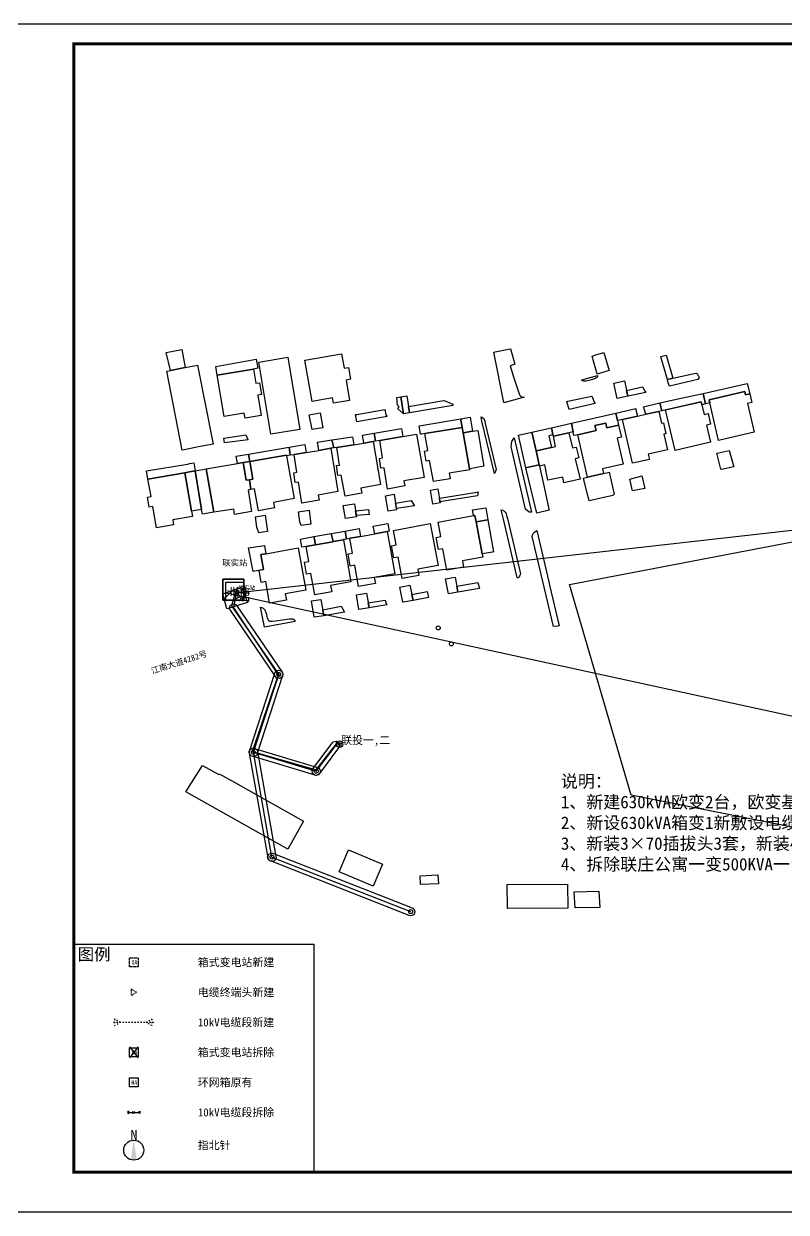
# Model space of a CAD drawing. Extents: x 1225 to 6895, y 909 to 1228.
# Drawn here: x 3337.6 to 3528.1, y 930.5 to 1227.5 of the extents above; entities that cross this region are included whole.
import ezdxf
from ezdxf.enums import TextEntityAlignment as Align

# ---------------------------------------------------------------- set-up
doc = ezdxf.new("R2010")
doc.units = 0
doc.linetypes.add('ACAD_ISO02W100', pattern=[15, 12, -3])
doc.linetypes.add('ACAD_ISO03W100', pattern=[30, 12, -18])
doc.layers.get('0').update_dxf_attribs({"linetype": 'CONTINUOUS'})
for name, color, linetype in [('__0', 1, 'CONTINUOUS'), ('__500', 1, 'CONTINUOUS'), ('__5000', 1, 'CONTINUOUS'), ('__5001', 1, 'CONTINUOUS'), ('___', 1, 'CONTINUOUS'), ('___0', 1, 'CONTINUOUS'), ('___2', 1, 'CONTINUOUS'), ('___3', 1, 'CONTINUOUS'), ('___500', 1, 'CONTINUOUS'), ('____1', 1, 'CONTINUOUS'), ('____2', 1, 'CONTINUOUS'), ('____3', 1, 'CONTINUOUS'), ('______', 1, 'CONTINUOUS'), ('OUT-TITLE', 2, 'CONTINUOUS'), ('PUB_TITLE', 252, 'CONTINUOUS'), ('TABLE', 7, 'CONTINUOUS'), ('TY_PDSB_USERNUMBER', 7, 'CONTINUOUS')]:
    doc.layers.add(name, color=color, linetype=linetype)
doc.styles.add('__', font='宋体.ttf')
doc.styles.add('____0', font='', dxfattribs={"bigfont": 'gvfs.shx'})
doc.styles.get("Standard").update_dxf_attribs({"font": ''})
doc.styles.add('STYLE-__', font='')
doc.styles.get('____0').set_extended_font_data('SimSun')
doc.styles.get('STANDARD').set_extended_font_data('SimSun')
doc.styles.get('STYLE-__').set_extended_font_data('宋体')

# ---------------------------------------------------------------- blocks, each defined once
blk = doc.blocks.new('A3-420X297_____DWG')
at = {"layer": 'OUT-TITLE', "color": 5}
blk.add_lwpolyline([(0, 0), (0, 297), (420, 297), (420, 0)], close=True, dxfattribs=at)
at = {"layer": 'PUB_TITLE', "color": 4, "const_width": 0.8}
blk.add_lwpolyline([(25, 10), (25, 292), (415, 292), (415, 10)], close=True, dxfattribs=at)
blk = doc.blocks.new('DFEF1B0B33D846FFA65A45B310')
blk.add_blockref('A3-420X297_____DWG', (0, -297))
at = {"width": 0.7}
for tag, p in [('设计单位', (326.36, -270.59)), ('设计阶段', (402.18, -270.65)), ('比例', (358, -282.4)), ('日期', (358, -286.15)), ('图号', (380.99, -286.15))]:
    blk.add_attdef(tag, p, '', height=2, dxfattribs=at)
for tag, p in [('工程名称_001', (370.47, -267.77)), ('图纸名称_001', (371.15, -273.02))]:
    blk.add_attdef(tag, text='', height=2, dxfattribs=at).set_placement(p, align=Align.TOP_LEFT)
for tag, p in [('审批', (336.15, -275.08)), ('校核', (358.11, -275.09)), ('审核', (336.08, -278.9))]:
    blk.add_attdef(tag, p, '', height=2.5)
blk = doc.blocks.new('HYPERNODE_PIN1_2')
at = {"color": 0, "linetype": 'BYBLOCK'}
blk.add_lwpolyline([(3482, -1972), (3506, -1986), (3506, -1986), (3119.891399, -1767.898734), (2709.662063, -1600.221034), (2288.677078, -1428.147056), (1849.339378, -1312.043201), (1402.185843, -1193.873854), (943.804603, -1135.731212), (481.309459, -1077.066748), (15.612881, -1080.550094), (-450.083697, -1084.03344), (-910.659939, -1149.60235), (-1367.139347, -1214.588024), (-1810.539519, -1339.418589), (-2246.189463, -1462.067231), (-2661.762109, -1640.398545), (-3066.717385, -1814.173714), (-3446, -2038), (-3446, -2038), (-3066.716014, -1814.172905), (-2718.839064, -1544.138705), (-2361.841508, -1267.024775), (-2043.885549, -945.89607), (-1720.273301, -619.054632), (-1442.728941, -252.312631), (-1162.693733, 117.720731), (-934.534994, 521.788117), (-706.376255, 925.855502), (-534.170956, 1356.736626), (-363.497383, 1783.785161), (-250.800076, 2229.644617), (-140.07256, 2667.711071), (-87.214174, 3116.448885), (-35.706219, 3553.722305), (-40, 3994), (-40, 3994), (-35.706219, 3553.722305), (24.304085, 3117.51127), (85.887735, 2669.863695), (205.104804, 2233.987822), (326.442691, 1790.357916), (505.36236, 1366.639802), (685.887761, 939.118987), (921.817026, 539.472764), (1157.746292, 139.82654), (1444.863601, -224.803811), (1729.427066, -586.190859), (2059.258368, -906.807227), (2383.324679, -1221.81967), (2745.555659, -1492.081827), (3098.53233, -1755.439303), (3482, -1972)], close=True, dxfattribs=at)
blk = doc.blocks.new('HV_CABLE_JOINT_LOCATION')
at = {"color": 0, "linetype": 'BYBLOCK'}
blk.add_lwpolyline([(0, 2400), (-2560, -2600), (2920, -2600), (0, 2400)], close=True, dxfattribs=at)
blk = doc.blocks.new('CABLEWELL_LOCATION')
at = {"color": 0, "linetype": 'BYBLOCK'}
blk.add_lwpolyline([(0, 5098, -1), (0, -4822, -1), (0, 5098)], format="xyb", close=True, dxfattribs=at)
blk = doc.blocks.new('TRANS_SET_LOCATION_2')
at = {"color": 0, "linetype": 'BYBLOCK'}
for radius in [3962, 1902]:
    blk.add_circle((71, 71), radius, dxfattribs=at)
blk = doc.blocks.new('SWITCH_STN_LOCATION')
at = {"color": 0, "linetype": 'BYBLOCK'}
for points in [[(-200000, 200000), (-200000, -200000), (200000, -200000), (200000, 200000), (-200000, 200000)], [(-200000, 200000), (200000, 200000), (200000, -200000), (-200000, -200000), (-200000, 200000)], [(-200000, -200000), (0, 0), (200000, -200000), (-200000, -200000)]]:
    blk.add_lwpolyline(points, close=True, dxfattribs=at)
blk = doc.blocks.new('TD_RINGNETWORKCABINET_ORIG')
at = {"color": 3, "ltscale": 0.37}
blk.add_lwpolyline([(-6, 6), (6, 6), (6, -6), (-6, -6)], close=True, dxfattribs=at)
at = {"color": 3, "ltscale": 0.002, "style": '____0', "width": 0.8}
blk.add_text('HA', height=6, dxfattribs=at).set_placement((-3.22, -0.13), align=Align.MIDDLE_LEFT)
at = {"width": 0.8}
blk.add_attdef('模块编号', text='', height=3, dxfattribs=at).set_placement((0.93, 7.09), align=Align.CENTER)
at = {"width": 0.8, "flags": 1}
blk.add_attdef('电压等级', text='', height=3, dxfattribs=at).set_placement((14.66, -0.21), align=Align.CENTER)
at = {"width": 0.8}
blk.add_attdef('设备编号', text='', height=3, dxfattribs=at).set_placement((-2.18, -10.09), align=Align.RIGHT)
at = {"width": 0.8, "flags": 1}
blk.add_attdef('是否为标准化定制设备', (3.41, -10.25), '', height=3, dxfattribs=at)
blk = doc.blocks.new('TD_BOXTYPESUBSTATION_NEW')
at = {"color": 1, "linetype": 'ACAD_ISO03W100', "ltscale": 0.0185}
blk.add_lwpolyline([(-6, 6), (6, 6), (6, -6), (-6, -6)], close=True, dxfattribs=at)
at = {"color": 1, "ltscale": 0.002, "style": '____0', "width": 0.8}
blk.add_text('XA', height=6, dxfattribs=at).set_placement((-3.1, -0.1), align=Align.MIDDLE_LEFT)
at = {"width": 0.8}
blk.add_attdef('模块编号', text='', height=3, dxfattribs=at).set_placement((1.2, 6.8), align=Align.CENTER)
at = {"width": 0.8, "flags": 1}
blk.add_attdef('电压等级', text='', height=3, dxfattribs=at).set_placement((15.6, 0.1), align=Align.CENTER)
at = {"width": 0.8}
blk.add_attdef('设备编号', text='', height=3, dxfattribs=at).set_placement((-0.5, -10.7), align=Align.RIGHT)
at = {"width": 0.8, "flags": 1}
blk.add_attdef('是否为标准化定制设备', (1.5, -10.7), '', height=3, dxfattribs=at)
blk = doc.blocks.new('TD_CABLETERMINAL_NEW')
at = {"color": 1, "linetype": 'ACAD_ISO03W100', "ltscale": 0.0185}
for p, q in [((-0.02, 1.57), (-0.02, -1.58)), ((2.71, -0.01), (-0.02, 1.57)), ((-0.02, -1.58), (2.71, -0.01))]:
    blk.add_line(p, q, dxfattribs=at)
at = {"width": 0.8, "flags": 1}
blk.add_attdef('设备编号', text='', height=3, dxfattribs=at).set_placement((-1.17, -0.93), align=Align.RIGHT)
blk.add_attdef('电压等级', text='', height=3, dxfattribs=at).set_placement((13.07, -0.97), align=Align.CENTER)
blk = doc.blocks.new('TD_CABLESECTION_NEW')
at = {"color": 1, "linetype": 'ACAD_ISO03W100', "ltscale": 0.05}
for p, q in [((-9.17, 0.43), (11.01, 0.43)), ((-8.72, 2.08), (-8.72, -1.22)), ((-5.85, 0.43), (-8.72, 2.08)), ((-8.72, -1.22), (-5.85, 0.43)), ((7.06, 0.43), (9.93, 2.08)), ((9.93, -1.22), (7.06, 0.43)), ((9.93, 2.08), (9.93, -1.22))]:
    blk.add_line(p, q, dxfattribs=at)
at = {"color": 7, "linetype": 'ACAD_ISO02W100', "width": 0.8, "flags": 1}
blk.add_attdef('电压等级', text='', height=3, dxfattribs=at).set_placement((20.11, -1.13), align=Align.CENTER)
blk = doc.blocks.new('TD_BOXTYPESUBSTATION_REMOV')
at = {"color": 0, "ltscale": 0.37}
for p, q in [((-6, 7.5), (6, -7.7)), ((6, 7.5), (-6, -7.7))]:
    blk.add_line(p, q, dxfattribs=at)
blk.add_lwpolyline([(-6, 6), (6, 6), (6, -6), (-6, -6)], close=True, dxfattribs=at)
at = {"color": 0, "ltscale": 0.002, "style": '____0', "width": 0.8}
blk.add_text('XA', height=6, dxfattribs=at).set_placement((-3.3, 0.1), align=Align.MIDDLE_LEFT)
at = {"width": 0.8, "flags": 1}
for tag, p in [('模块编号', (-0.4, 9)), ('电压等级', (14.9, -1.1))]:
    blk.add_attdef(tag, text='', height=3, dxfattribs=at).set_placement(p, align=Align.CENTER)
at = {"width": 0.8}
blk.add_attdef('设备编号', text='', height=3, dxfattribs=at).set_placement((-0.8, -12.1), align=Align.RIGHT)
at = {"width": 0.8, "flags": 1}
blk.add_attdef('是否为标准化定制设备', (0.4, -12.2), '', height=3, dxfattribs=at)
blk = doc.blocks.new('TD_CABLESECTION_REMOVE')
at = {"linetype": 'ACAD_ISO03W100'}
h = blk.add_hatch(color=0, dxfattribs=at)
h.paths.add_polyline_path([(-2.96, 0.56), (-2.96, 0), (-2.01, 0), (-2, 0.01)])
h.paths.add_polyline_path([(-2.01, 0), (-2.96, 0), (-2.96, -0.54)])
h.paths.add_polyline_path([(3.09, 0), (3.09, 0.56), (2.13, 0.01), (2.14, 0)])
h.paths.add_polyline_path([(3.09, -0.54), (3.09, 0), (2.14, 0)])
at = {"color": 0, "ltscale": 0.01}
for p, q in [((-3.09, 0), (3.26, 0)), ((-0.71, 0.41), (0.69, -0.4)), ((-0.7, -0.41), (0.7, 0.41))]:
    blk.add_line(p, q, dxfattribs=at)
at = {"color": 0}
for p, q in [((-2.96, 0.56), (-2.96, -0.54)), ((-2, 0.01), (-2.96, 0.56)), ((-2.96, -0.54), (-2, 0.01)), ((2.13, 0.01), (3.09, 0.56)), ((3.09, -0.54), (2.13, 0.01)), ((3.09, 0.56), (3.09, -0.54))]:
    blk.add_line(p, q, dxfattribs=at)
blk = doc.blocks.new('TD_BEHINDTHE')
at = {"linetype": 'ACAD_ISO03W100'}
h = blk.add_hatch(color=256, dxfattribs=at)
edge = h.paths.add_edge_path()
edge.add_line((-0.1, 10), (-2.5, -6.5))
edge.add_arc((0.1, -7.3), 2.66, 162.9558, 376.3804)
edge.add_line((2.6, -6.6), (-0.1, 10))
blk.add_circle((0, 0.1), 10)
blk.add_text('N', height=10).set_placement((-3.2, 10.3))
blk = doc.blocks.new('F13068B8D551436FA52F5E19CB')
at = {"xscale": 0.5, "yscale": 0.5, "zscale": 0.5}
blk.add_blockref('TD_BEHINDTHE', (0.1, 0.04), dxfattribs=at)
blk = doc.blocks.new('____20230531060235')
at = {"layer": 'TABLE', "color": 0}
for p, q in [((0, 0), (120, 0)), ((0, 0), (0, -113.92)), ((120, 0), (120, -113.92)), ((0, -113.92), (120, -113.92))]:
    blk.add_line(p, q, dxfattribs=at)
at = {"xscale": 0.37, "yscale": 0.37, "zscale": 0.37}
for name, p in [('TD_BOXTYPESUBSTATION_NEW', (30, -9)), ('TD_BOXTYPESUBSTATION_REMOV', (30, -53.96)), ('TD_RINGNETWORKCABINET_ORIG', (30, -69))]:
    blk.add_blockref(name, p, dxfattribs=at)
for name, p in [('TD_CABLETERMINAL_NEW', (28.65, -23.99)), ('TD_CABLESECTION_NEW', (29.08, -39.43)), ('TD_CABLESECTION_REMOVE', (29.91, -84.01)), ('F13068B8D551436FA52F5E19CB', (29.89, -102.98))]:
    blk.add_blockref(name, p)
at = {"layer": 'TABLE', "attachment_point": 1, "style": '__'}
for s, insert, char_height in [('图例', (2, -2), 6), ('箱式变电站新建', (62, -7), 4), ('电缆终端头新建', (62, -22), 4), ('10kV电缆段新建', (62, -37), 4), ('箱式变电站拆除', (62, -52), 4), ('环网箱原有', (62, -67), 4), ('10kV电缆段拆除', (62, -82), 4), ('指北针', (62, -98.46), 4)]:
    blk.add_mtext(s, dxfattribs=dict(at, insert=insert, char_height=char_height))

msp = doc.modelspace()

# ---------------------------------------------------------------- linework, layer by layer
at = {"layer": '__500', "color": 253}
for points in [[(3477.029, 1138.542), (3480.976, 1139.651), (3480.984, 1139.43), (3480.971, 1139.339), (3480.927, 1139.221), (3480.79, 1139.072), (3480.683, 1139.004), (3480.377, 1138.866), (3479.694, 1138.635), (3479.16, 1138.48), (3478.168, 1138.236), (3477.714, 1138.171), (3477.543, 1138.179), (3477.328, 1138.256), (3477.23, 1138.327), (3477.029, 1138.542)], [(3499.763, 1138.968), (3505.562, 1140.179), (3505.97, 1140.004), (3505.958, 1139.998), (3506.366, 1139.163), (3506.058, 1138.645), (3498.938, 1136.983), (3498.651, 1137.813), (3498.429, 1138.606), (3499.763, 1138.968)], [(3492.897, 1135.632), (3493.059, 1135.398), (3488.534, 1134.429), (3488.228, 1135.86), (3492.197, 1136.756), (3492.897, 1135.632)], [(3442.611, 1133.353), (3443.101, 1133.189), (3444.831, 1132.488), (3444.814, 1132.117), (3434.021, 1130.288), (3433.756, 1131.853), (3442.611, 1133.353)], [(3473.57, 1133.214), (3479.565, 1134.473), (3480.232, 1132.881), (3480.357, 1132.592), (3473.864, 1131.105), (3473.281, 1133.146), (3473.57, 1133.214)], [(3420.802, 1129.899), (3427.815, 1131.1), (3428.063, 1129.779), (3428.413, 1129.342), (3420.81, 1128.076), (3420.507, 1129.845), (3420.802, 1129.899)], [(3451.859, 1129.24), (3451.882, 1129.294), (3452.556, 1128.91), (3452.783, 1128.256), (3452.937, 1127.671), (3455.66, 1116.156), (3455.28, 1115.271), (3455.21, 1115.17), (3452.108, 1128.194), (3451.975, 1128.752), (3451.859, 1129.24)], [(3387.545, 1123.951), (3393.092, 1124.83), (3393.526, 1123.816), (3393.686, 1123.523), (3387.77, 1122.772), (3387.545, 1123.951)], [(3459.415, 1121.814), (3459.596, 1123.123), (3460.13, 1124.036), (3464.478, 1105.508), (3463.926, 1105.474), (3463.01, 1106.239), (3459.415, 1121.814)], [(3430.499, 1107.756), (3434.392, 1108.4), (3435.088, 1107.272), (3435.208, 1107.066), (3430.726, 1106.374), (3430.499, 1107.756)], [(3450.874, 1110.47), (3451.147, 1110.521), (3450.97, 1109.586), (3441.611, 1108.063), (3441.466, 1108.962), (3450.874, 1110.47)], [(3420.532, 1105.8), (3423.75, 1106.174), (3423.926, 1104.924), (3420.701, 1104.614), (3420.532, 1105.8)], [(3457.24, 1105.953), (3457.552, 1105.77), (3457.869, 1105.501), (3458.13, 1105.177), (3458.257, 1104.644), (3458.442, 1103.864), (3461.717, 1090.088), (3461.67, 1089.863), (3461.599, 1089.645), (3461.508, 1089.442), (3461.396, 1089.25), (3461.153, 1089.035), (3461.016, 1089.035), (3460.899, 1089.153), (3460.815, 1089.465), (3457.453, 1103.745), (3457.297, 1104.41), (3456.903, 1106.083), (3457.24, 1105.953)], [(3465.54, 1100.748), (3465.821, 1100.869), (3468.805, 1088.068), (3469.008, 1087.197), (3471.371, 1077.059), (3471.071, 1077.023), (3469.997, 1076.888), (3464.667, 1099.414), (3464.692, 1099.602), (3464.738, 1099.786), (3464.804, 1099.963), (3464.891, 1100.132), (3465.033, 1100.336), (3465.204, 1100.516), (3465.54, 1100.748)], [(3445.788, 1086.954), (3451.091, 1087.897), (3451.459, 1086.408), (3446.058, 1085.479), (3445.788, 1086.954)], [(3434.592, 1084.904), (3438.446, 1085.634), (3438.719, 1084.129), (3434.897, 1083.435), (3434.592, 1084.904)], [(3397.051, 1081.658), (3397.274, 1081.56), (3397.401, 1081.486), (3397.614, 1081.322), (3397.701, 1081.233), (3397.842, 1081.043), (3397.948, 1080.842), (3398.094, 1080.428), (3398.214, 1079.983), (3398.365, 1079.322), (3398.455, 1078.96), (3398.552, 1078.702), (3398.64, 1078.553), (3398.765, 1078.416), (3398.843, 1078.358), (3399.015, 1078.278), (3399.121, 1078.249), (3399.312, 1078.222), (3399.688, 1078.217), (3400.504, 1078.29), (3403.973, 1078.799), (3404.433, 1078.838), (3404.614, 1078.838), (3404.835, 1078.806), (3404.926, 1078.775), (3405.081, 1078.676), (3405.177, 1078.567), (3405.385, 1078.177), (3397.765, 1076.7), (3396.728, 1081.739), (3397.051, 1081.658)], [(3412.31, 1081.067), (3416.882, 1081.956), (3417.778, 1080.513), (3412.572, 1079.59), (3412.31, 1081.067)], [(3423.669, 1082.781), (3427.939, 1083.508), (3428.089, 1082.911), (3428.311, 1082.354), (3423.882, 1081.6), (3423.669, 1082.781)]]:
    msp.add_lwpolyline(points, close=True, dxfattribs=at)
at = {"layer": '__5001', "color": 253}
msp.add_lwpolyline([(3388.326, 1081.325), (3387.3, 1085.101), (3391.969, 1086.758), (3393.474, 1082.908), (3388.326, 1081.325)], close=True, dxfattribs=at)
at = {"layer": '___3', "color": 253}
msp.add_lwpolyline([(3582.035, 1028.143), (3550.325, 1025.917), (3532.52, 1026.198), (3489.348, 1034.76), (3473.996, 1087.393), (3581.512, 1107.979), (3611.012, 1035.331), (3600.395, 1032.315), (3582.035, 1028.143)], close=True, dxfattribs=at)
at = {"layer": '___500', "color": 253}
for points in [[(3377.066, 1146.118), (3377.909, 1141.586), (3374.238, 1140.878), (3373.165, 1145.394), (3377.066, 1146.118)], [(3385.558, 1141.877), (3395.7, 1143.684), (3396.102, 1141.429), (3395.013, 1141.235), (3385.917, 1139.736), (3385.558, 1141.877)], [(3403.554, 1144.194), (3406.585, 1126.152), (3399.363, 1124.947), (3396.351, 1142.998), (3403.554, 1144.194)], [(3407.812, 1143.441), (3417.024, 1145.003), (3417.632, 1141.45), (3418.751, 1141.642), (3419.256, 1138.689), (3418.138, 1138.498), (3419.01, 1133.401), (3415.014, 1132.707), (3414.786, 1134.019), (3409.642, 1133.108), (3407.812, 1143.441)], [(3459.179, 1146.251), (3459.207, 1146.256), (3460.285, 1142.479), (3460.302, 1142.419), (3459.131, 1142.069), (3459.962, 1139.288), (3461.368, 1135.013), (3461.493, 1134.798), (3461.653, 1134.609), (3461.844, 1134.45), (3462.059, 1134.326), (3462.317, 1134.235), (3462.628, 1134.189), (3462.087, 1134.045), (3457.857, 1132.914), (3457.558, 1132.845), (3455.097, 1145.454), (3455.388, 1145.511), (3459.179, 1146.251)], [(3480.573, 1144.782), (3482.519, 1145.385), (3483.925, 1140.85), (3480.88, 1139.994), (3479.618, 1144.486), (3480.58, 1144.757), (3480.573, 1144.782)], [(3498.233, 1144.491), (3499.762, 1138.97), (3498.429, 1138.606), (3496.828, 1144.329), (3496.818, 1144.365), (3498.16, 1144.747), (3498.233, 1144.491)], [(3380.968, 1142.177), (3384.888, 1122.492), (3381.678, 1121.848), (3377.634, 1121.068), (3377.144, 1120.973), (3373.374, 1140.711), (3374.238, 1140.878), (3377.909, 1141.586), (3380.968, 1142.177)], [(3385.917, 1139.736), (3395.013, 1141.235), (3395.599, 1137.683), (3396.487, 1137.83), (3396.975, 1134.87), (3396.087, 1134.723), (3396.925, 1129.637), (3392.882, 1128.954), (3392.665, 1130.239), (3387.654, 1129.392), (3385.917, 1139.736)], [(3485.866, 1133.858), (3485.045, 1137.692), (3487.713, 1138.263), (3488.534, 1134.429), (3485.866, 1133.858)], [(3507.388, 1135.12), (3518.395, 1137.659), (3519.012, 1135.069), (3517.977, 1134.827), (3517.793, 1135.615), (3508.916, 1133.569), (3509.091, 1132.808), (3507.992, 1132.55), (3507.388, 1135.12)], [(3433.299, 1134.55), (3434.021, 1130.288), (3432.509, 1130.032), (3431.787, 1134.294), (3433.299, 1134.55)], [(3504.671, 1134.531), (3507.388, 1135.12), (3507.992, 1132.55), (3507.051, 1132.329), (3506.873, 1133.088), (3497.013, 1130.834), (3496.591, 1132.779), (3501.868, 1133.923), (3504.671, 1134.531)], [(3519.012, 1135.069), (3519.528, 1132.863), (3518.493, 1132.621), (3520.163, 1125.478), (3511.256, 1123.395), (3509.091, 1132.808), (3508.916, 1133.569), (3517.793, 1135.615), (3517.977, 1134.827), (3519.012, 1135.069)], [(3431.787, 1134.294), (3432.509, 1130.032), (3430.964, 1131.382), (3431.374, 1131.764), (3430.993, 1132.173), (3430.847, 1134.093), (3431.787, 1134.294)], [(3492.499, 1131.832), (3496.591, 1132.779), (3497.013, 1130.834), (3496.268, 1130.655), (3493.021, 1129.937), (3493.014, 1129.961), (3492.582, 1131.529), (3492.499, 1131.832)], [(3507.051, 1132.329), (3507.616, 1129.921), (3508.606, 1130.153), (3509.246, 1127.427), (3508.256, 1127.195), (3509.252, 1122.948), (3500.371, 1120.86), (3497.977, 1131.043), (3506.873, 1133.088), (3507.051, 1132.329)], [(3409.631, 1126.105), (3408.946, 1129.809), (3411.685, 1130.316), (3412.316, 1126.555), (3409.631, 1126.105)], [(3446.839, 1128.487), (3447.185, 1126.677), (3447.19, 1126.652), (3437.825, 1125.112), (3437.083, 1124.99), (3437.053, 1124.985), (3436.756, 1124.94), (3436.381, 1127.079), (3446.78, 1128.798), (3446.839, 1128.487)], [(3446.78, 1128.798), (3449.127, 1129.19), (3449.751, 1125.685), (3447.436, 1125.273), (3447.19, 1126.652), (3447.185, 1126.677), (3446.839, 1128.487), (3446.78, 1128.798)], [(3485.55, 1130.223), (3485.979, 1128.374), (3486.25, 1127.205), (3483.327, 1126.527), (3483.058, 1127.711), (3480.328, 1127.092), (3480.605, 1125.896), (3476.019, 1124.834), (3475.527, 1124.724), (3475.035, 1124.615), (3474.867, 1125.509), (3474.456, 1127.707), (3485.55, 1130.223)], [(3490.519, 1131.373), (3490.595, 1131.078), (3491.006, 1129.492), (3487.205, 1128.652), (3485.979, 1128.374), (3485.55, 1130.223), (3490.519, 1131.373)], [(3496.268, 1130.655), (3496.967, 1127.68), (3497.454, 1127.795), (3498.095, 1125.069), (3497.595, 1124.952), (3498.511, 1121.058), (3493.64, 1119.929), (3493.934, 1118.663), (3489.745, 1117.692), (3487.205, 1128.652), (3491.006, 1129.492), (3493.021, 1129.937), (3496.268, 1130.655)], [(3425.168, 1125.196), (3432.01, 1126.345), (3432.336, 1124.373), (3426.543, 1123.414), (3425.517, 1123.232), (3425.168, 1125.196)], [(3447.19, 1126.652), (3447.436, 1125.273), (3449.026, 1116.34), (3449.079, 1116.044), (3443.94, 1115.216), (3444.17, 1113.786), (3439.951, 1113.106), (3438.981, 1118.392), (3438.194, 1118.248), (3437.743, 1120.707), (3438.579, 1120.855), (3437.825, 1125.112), (3447.19, 1126.652)], [(3449.751, 1125.685), (3451.054, 1125.917), (3452.607, 1116.949), (3449.038, 1116.342), (3449.026, 1116.34), (3447.436, 1125.273), (3449.751, 1125.685)], [(3469.459, 1126.554), (3469.544, 1126.179), (3469.852, 1124.822), (3468.779, 1124.579), (3469.443, 1121.653), (3469.408, 1121.645), (3465.758, 1120.817), (3465.625, 1120.787), (3464.638, 1125.139), (3464.569, 1125.445), (3469.459, 1126.554)], [(3474.456, 1127.707), (3474.867, 1125.509), (3473.84, 1125.316), (3469.94, 1124.432), (3469.852, 1124.822), (3469.544, 1126.179), (3469.459, 1126.554), (3474.456, 1127.707)], [(3486.25, 1127.205), (3486.261, 1127.156), (3486.949, 1124.185), (3485.876, 1123.936), (3487.366, 1117.506), (3482.203, 1116.31), (3482.474, 1115.141), (3478.48, 1114.215), (3476.019, 1124.834), (3480.605, 1125.896), (3480.328, 1127.092), (3483.058, 1127.711), (3483.327, 1126.527), (3486.25, 1127.205)], [(3411.009, 1122.926), (3414.616, 1123.526), (3415.063, 1121.519), (3414.32, 1121.429), (3411.362, 1120.921), (3411.009, 1122.926)], [(3414.616, 1123.526), (3419.752, 1124.339), (3420.11, 1122.325), (3415.806, 1121.609), (3415.063, 1121.519), (3414.616, 1123.526)], [(3422.55, 1122.732), (3424.944, 1123.13), (3426.736, 1112.371), (3421.839, 1111.5), (3422.067, 1110.219), (3417.897, 1109.488), (3416.908, 1114.755), (3416.118, 1114.628), (3415.721, 1117.096), (3416.511, 1117.223), (3415.806, 1121.609), (3420.11, 1122.325), (3422.55, 1122.732)], [(3422.205, 1124.728), (3425.168, 1125.196), (3425.517, 1123.232), (3424.944, 1123.13), (3422.55, 1122.732), (3422.205, 1124.728)], [(3432.336, 1124.373), (3435.733, 1124.936), (3437.678, 1114.102), (3432.603, 1113.309), (3432.804, 1112.024), (3428.497, 1111.258), (3427.645, 1116.56), (3426.855, 1116.433), (3426.458, 1118.901), (3427.248, 1119.028), (3426.543, 1123.414), (3432.336, 1124.373)], [(3464.569, 1125.445), (3464.638, 1125.139), (3465.625, 1120.787), (3466.419, 1117.289), (3463.396, 1116.604), (3463.098, 1116.536), (3461.248, 1124.692), (3464.569, 1125.445)], [(3469.94, 1124.432), (3473.84, 1125.316), (3474.748, 1121.523), (3475.672, 1121.745), (3476.323, 1119.021), (3475.399, 1118.8), (3476.609, 1113.743), (3472.6, 1112.784), (3472.28, 1114.25), (3468.559, 1113.48), (3467.774, 1117.274), (3466.48, 1117.006), (3466.419, 1117.289), (3465.625, 1120.787), (3465.758, 1120.817), (3469.408, 1121.645), (3469.443, 1121.653), (3470.515, 1121.896), (3469.94, 1124.432)], [(3393.748, 1119.994), (3394.044, 1118.175), (3392.387, 1117.881), (3390.982, 1117.631), (3390.657, 1119.491), (3393.748, 1119.994)], [(3393.748, 1119.994), (3403.921, 1121.748), (3404.202, 1119.689), (3403.268, 1119.525), (3403.241, 1119.677), (3394.057, 1118.101), (3394.834, 1113.728), (3393.972, 1113.588), (3393.974, 1113.577), (3393.161, 1113.447), (3392.387, 1117.881), (3394.044, 1118.175), (3393.748, 1119.994)], [(3403.921, 1121.748), (3407.836, 1122.399), (3408.159, 1120.372), (3405.136, 1119.853), (3405.14, 1119.826), (3404.202, 1119.689), (3403.921, 1121.748)], [(3411.362, 1120.921), (3414.32, 1121.429), (3416.066, 1110.615), (3411.169, 1109.744), (3411.397, 1108.463), (3407.09, 1107.697), (3406.238, 1112.999), (3405.448, 1112.872), (3405.051, 1115.34), (3405.841, 1115.467), (3405.14, 1119.826), (3405.136, 1119.853), (3408.159, 1120.372), (3411.362, 1120.921)], [(3513.895, 1120.892), (3513.922, 1120.898), (3515.01, 1116.791), (3512.004, 1116.1), (3511.98, 1116.095), (3511.82, 1116.195), (3510.818, 1120.178), (3510.869, 1120.19), (3513.895, 1120.892)], [(3379.128, 1117.607), (3380.105, 1117.772), (3380.437, 1115.783), (3380.441, 1115.762), (3379.505, 1115.606), (3378.989, 1115.52), (3377.819, 1115.325), (3368.611, 1113.739), (3368.268, 1115.772), (3378.51, 1117.503), (3379.128, 1117.607)], [(3390.982, 1117.631), (3392.387, 1117.881), (3393.161, 1113.447), (3393.974, 1113.577), (3394.369, 1111.12), (3393.668, 1110.995), (3394.525, 1105.636), (3390.254, 1104.918), (3390.061, 1106.198), (3385.117, 1105.455), (3383.198, 1116.267), (3390.982, 1117.631)], [(3393.974, 1113.577), (3393.972, 1113.588), (3394.834, 1113.728), (3394.057, 1118.101), (3403.241, 1119.677), (3403.268, 1119.525), (3405.133, 1108.899), (3399.999, 1107.887), (3400.254, 1106.593), (3396.236, 1105.84), (3395.269, 1111.28), (3394.369, 1111.12), (3393.974, 1113.577)], [(3466.48, 1117.006), (3467.628, 1111.699), (3468.806, 1106.257), (3468.868, 1105.956), (3465.775, 1105.23), (3463.098, 1116.536), (3463.396, 1116.604), (3466.419, 1117.289), (3466.48, 1117.006)], [(3368.611, 1113.739), (3377.819, 1115.325), (3379.517, 1105.707), (3379.742, 1104.43), (3374.81, 1103.565), (3375.028, 1102.319), (3370.778, 1101.581), (3369.827, 1106.919), (3368.923, 1106.758), (3368.526, 1109.226), (3369.388, 1109.38), (3368.611, 1113.739)], [(3379.505, 1115.606), (3380.441, 1115.762), (3382.046, 1106.154), (3379.517, 1105.707), (3377.819, 1115.325), (3378.989, 1115.52), (3379.505, 1115.606)], [(3380.437, 1115.783), (3383.198, 1116.267), (3385.117, 1105.455), (3382.249, 1104.94), (3382.046, 1106.154), (3380.441, 1115.762), (3380.437, 1115.783)], [(3483.89, 1115.469), (3485.164, 1109.972), (3484.821, 1109.676), (3478.869, 1108.292), (3478.769, 1108.712), (3478.652, 1109.208), (3477.517, 1113.992), (3478.48, 1114.215), (3482.474, 1115.141), (3483.89, 1115.469)], [(3492.815, 1111.416), (3489.757, 1110.778), (3489.016, 1113.762), (3492.045, 1114.514), (3492.815, 1111.416)], [(3439.809, 1107.509), (3439.205, 1110.96), (3441.095, 1111.265), (3441.659, 1107.767), (3439.809, 1107.509)], [(3428.642, 1105.72), (3427.958, 1109.552), (3430.139, 1109.941), (3430.775, 1106.078), (3428.642, 1105.72)], [(3409.341, 1102.484), (3406.953, 1102.13), (3406.58, 1103.092), (3406.227, 1105.57), (3408.873, 1105.947), (3409.341, 1102.484)], [(3417.996, 1103.924), (3417.414, 1107.164), (3420.279, 1107.573), (3420.744, 1104.316), (3417.996, 1103.924)], [(3450, 1104.615), (3449.734, 1106.067), (3453.035, 1106.597), (3453.591, 1103.585), (3450.639, 1103.04), (3450.318, 1104.673), (3450, 1104.615)], [(3396.309, 1100.289), (3395.855, 1101.764), (3395.499, 1104.331), (3397.876, 1104.727), (3398.529, 1100.644), (3396.309, 1100.289)], [(3424.941, 1101.992), (3428.584, 1102.638), (3428.929, 1100.726), (3428.384, 1100.627), (3425.319, 1100.075), (3424.941, 1101.992)], [(3430.069, 1094.045), (3429.526, 1097.075), (3430.641, 1097.276), (3429.968, 1100.913), (3439.159, 1102.621), (3441.182, 1092.126), (3436.081, 1091.207), (3436.36, 1089.659), (3432.15, 1088.901), (3431.187, 1094.246), (3430.069, 1094.045)], [(3450, 1104.615), (3450.318, 1104.673), (3450.639, 1103.04), (3452.183, 1095.033), (3452.343, 1094.202), (3447.242, 1093.283), (3447.521, 1091.735), (3443.311, 1090.977), (3442.348, 1096.322), (3441.23, 1096.121), (3440.687, 1099.151), (3441.802, 1099.352), (3441.129, 1102.989), (3450, 1104.615)], [(3450.639, 1103.04), (3453.591, 1103.585), (3454.992, 1095.525), (3454.695, 1095.473), (3452.183, 1095.033), (3450.639, 1103.04)], [(3410.113, 1099.358), (3410.167, 1099.062), (3410.485, 1097.315), (3408.155, 1096.895), (3407.11, 1096.708), (3406.742, 1098.757), (3410.113, 1099.358)], [(3414.451, 1100.131), (3414.512, 1099.838), (3414.87, 1098.104), (3414.805, 1098.093), (3410.485, 1097.315), (3410.167, 1099.062), (3410.113, 1099.358), (3414.451, 1100.131)], [(3417.897, 1100.745), (3418.269, 1098.761), (3417.459, 1098.609), (3417.466, 1098.572), (3414.87, 1098.104), (3414.512, 1099.838), (3414.451, 1100.131), (3417.897, 1100.745)], [(3417.897, 1100.745), (3421.407, 1101.367), (3421.756, 1099.433), (3419.073, 1098.95), (3419.081, 1098.907), (3418.269, 1098.761), (3417.897, 1100.745)], [(3425.319, 1100.075), (3428.384, 1100.627), (3430.283, 1090.084), (3425.182, 1089.165), (3425.461, 1087.617), (3421.251, 1086.859), (3420.288, 1092.204), (3419.17, 1092.003), (3418.627, 1095.033), (3419.742, 1095.234), (3419.081, 1098.907), (3419.073, 1098.95), (3421.756, 1099.433), (3425.319, 1100.075)], [(3396.831, 1094.857), (3397.493, 1091.179), (3394.891, 1090.667), (3393.761, 1096.529), (3397.717, 1097.133), (3398.086, 1095.083), (3396.831, 1094.857)], [(3398.086, 1095.083), (3406.142, 1096.534), (3408.041, 1085.99), (3402.941, 1085.072), (3403.219, 1083.524), (3399.009, 1082.766), (3398.046, 1088.11), (3396.928, 1087.91), (3396.385, 1090.94), (3397.5, 1091.141), (3397.493, 1091.179), (3396.831, 1094.857), (3398.086, 1095.083)], [(3414.87, 1098.104), (3417.466, 1098.572), (3419.365, 1088.029), (3414.264, 1087.11), (3414.543, 1085.562), (3410.333, 1084.804), (3409.37, 1090.149), (3408.252, 1089.948), (3407.709, 1092.978), (3408.824, 1093.179), (3408.155, 1096.895), (3410.485, 1097.315), (3414.805, 1098.093), (3414.87, 1098.104)], [(3434.897, 1083.435), (3432.488, 1083.019), (3432.326, 1082.991), (3432.306, 1083.087), (3432.161, 1083.787), (3431.55, 1086.733), (3434.103, 1087.262), (3434.897, 1083.435)], [(3445.374, 1089.213), (3446.058, 1085.479), (3443.719, 1085.072), (3443.013, 1088.804), (3445.374, 1089.213)], [(3421.352, 1081.165), (3420.713, 1084.81), (3423.225, 1085.25), (3423.882, 1081.6), (3421.352, 1081.165)], [(3409.52, 1083.278), (3411.855, 1083.636), (3412.572, 1079.59), (3410.141, 1079.218), (3409.52, 1083.278)], [(3379.509, 1037.815), (3382.264, 1042.204), (3386.333, 1039.91), (3386.444, 1040.107), (3390.51, 1037.815), (3407.535, 1028.217), (3403.59, 1021.219), (3378.109, 1035.584), (3379.509, 1037.815)], [(3418.781, 1021.124), (3427.234, 1017.522), (3424.882, 1012.002), (3416.429, 1015.604), (3418.781, 1021.124)], [(3436.618, 1014.624), (3441.042, 1014.805), (3441.196, 1012.631), (3436.772, 1012.45), (3436.618, 1014.624)], [(3458.357, 1012.453), (3473.472, 1012.525), (3473.575, 1006.527), (3458.46, 1006.455), (3458.357, 1012.453)], [(3475.114, 1010.599), (3481.283, 1010.733), (3481.54, 1006.719), (3475.371, 1006.585), (3475.114, 1010.599)]]:
    msp.add_lwpolyline(points, close=True, dxfattribs=at)
at = {"layer": '____1', "color": 253}
for p, q in [((3401.308, 1064.931), (3390.043, 1081.527)), ((3394.981, 1045.459), (3401.308, 1064.931)), ((3399.61, 1019.271), (3394.981, 1045.459)), ((3394.981, 1045.459), (3410.674, 1040.744)), ((3410.674, 1040.744), (3415.432, 1047.157)), ((3399.61, 1019.271), (3434.278, 1005.638))]:
    msp.add_line(p, q, dxfattribs=at)
for points in [[(3400.713, 1064.026), (3400.481, 1064.369), (3389.216, 1080.965), (3388.983, 1081.308), (3389.138, 1082.122), (3389.481, 1082.354), (3389.824, 1082.587), (3390.638, 1082.432), (3390.87, 1082.089), (3402.135, 1065.493), (3402.368, 1065.15), (3402.213, 1064.336), (3401.87, 1064.104), (3401.527, 1063.871), (3400.713, 1064.026)], [(3393.902, 1045.374), (3394.03, 1045.768), (3400.357, 1065.24), (3400.485, 1065.634), (3401.223, 1066.01), (3401.617, 1065.882), (3402.011, 1065.754), (3402.387, 1065.016), (3402.259, 1064.622), (3395.932, 1045.15), (3395.804, 1044.756), (3395.066, 1044.38), (3394.672, 1044.508), (3394.278, 1044.636), (3393.902, 1045.374)], [(3394.872, 1046.536), (3395.269, 1046.417), (3410.962, 1041.702), (3411.358, 1041.583), (3411.751, 1040.853), (3411.632, 1040.456), (3411.513, 1040.06), (3410.783, 1039.667), (3410.386, 1039.786), (3394.693, 1044.501), (3394.297, 1044.62), (3393.904, 1045.35), (3394.023, 1045.747), (3394.142, 1046.143), (3394.872, 1046.536)], [(3398.697, 1018.689), (3398.625, 1019.097), (3393.996, 1045.285), (3393.924, 1045.693), (3394.399, 1046.372), (3394.807, 1046.444), (3395.215, 1046.516), (3395.894, 1046.041), (3395.966, 1045.633), (3400.595, 1019.445), (3400.667, 1019.037), (3400.192, 1018.358), (3399.784, 1018.286), (3399.376, 1018.214), (3398.697, 1018.689)], [(3409.624, 1041.007), (3409.871, 1041.34), (3414.629, 1047.753), (3414.876, 1048.086), (3415.695, 1048.207), (3416.028, 1047.96), (3416.361, 1047.713), (3416.482, 1046.894), (3416.235, 1046.561), (3411.477, 1040.148), (3411.23, 1039.815), (3410.411, 1039.694), (3410.078, 1039.941), (3409.745, 1040.188), (3409.624, 1041.007)], [(3399.59, 1020.354), (3399.976, 1020.202), (3434.644, 1006.569), (3435.03, 1006.417), (3435.361, 1005.658), (3435.209, 1005.272), (3435.057, 1004.886), (3434.298, 1004.555), (3433.912, 1004.707), (3399.244, 1018.34), (3398.858, 1018.492), (3398.527, 1019.251), (3398.679, 1019.637), (3398.831, 1020.023), (3399.59, 1020.354)]]:
    msp.add_lwpolyline(points, close=True, dxfattribs=at)
at = {"layer": '____2', "color": 253}
for p, q in [((3630.803, 1112.371), (3391.361, 1085.277)), ((3388.143, 1085.305), (3672.713, 1023.44))]:
    msp.add_line(p, q, dxfattribs=at)
for points in [[(3390.75, 1086.35), (3389.516, 1082.053), (3401.308, 1064.931), (3394.77, 1045.624), (3410.667, 1041.093), (3416.028, 1047.915)], [(3390.718, 1085.68), (3390.043, 1081.527), (3401.167, 1064.804), (3394.639, 1045.591), (3410.688, 1040.734), (3416.177, 1047.9)]]:
    msp.add_lwpolyline(points, dxfattribs=at)

# ---------------------------------------------------------------- block references
msp.add_blockref('DFEF1B0B33D846FFA65A45B310', (3325.084, 1227.526))
for name, p, xscale, yscale, zscale in [('TD_RINGNETWORKCABINET_ORIG', (3390.337, 1085.72), 0.37, 0.37, 0.37), ('____20230531060235', (3350.084, 997.487), 0.5, 0.5, 0.5)]:
    msp.add_blockref(name, p, dxfattribs=dict(xscale=xscale, yscale=yscale, zscale=zscale))
at = {"layer": '___', "color": 253, "xscale": 5e-06, "yscale": 5e-06}
for p, rotation in [((3388.143, 1085.305), 167.73485), ((3388.637, 1085.882), 196.474891), ((3388.665, 1085.646), 196.5120809999999), ((3390.718, 1085.68), 45.060611), ((3390.75, 1086.35), 43.084036), ((3390.892, 1085.807), 103.946533), ((3390.982, 1086.416), 103.328791), ((3391.361, 1085.277), 6.224018999999999), ((3416.028, 1047.915), 84.199616), ((3416.177, 1047.9), 84.199616)]:
    msp.add_blockref('HYPERNODE_PIN1_2', p, dxfattribs=dict(at, rotation=rotation))
at = {"layer": '___0', "color": 253, "xscale": 0.0001, "yscale": 0.0001}
for p in [(3441.167, 1076.533), (3441.167, 1076.533), (3444.441, 1072.542), (3444.441, 1072.542)]:
    msp.add_blockref('CABLEWELL_LOCATION', p, dxfattribs=at)
for p, rotation in [((3401.308, 1064.931), 71.99956500000002), ((3401.308, 1064.931), 71.99956500000002), ((3394.981, 1045.459), 100.024077), ((3394.981, 1045.459), 100.024077), ((3410.674, 1040.744), 343.276977), ((3410.674, 1040.744), 343.276977), ((3399.61, 1019.271), 334.547836), ((3399.61, 1019.271), 334.547836), ((3434.278, 1005.638), 338.53304), ((3434.278, 1005.638), 338.53304)]:
    msp.add_blockref('CABLEWELL_LOCATION', p, dxfattribs=dict(at, rotation=rotation))
at = {"layer": '___2', "color": 253, "xscale": 1.3e-05, "yscale": 1.3e-05}
msp.add_blockref('SWITCH_STN_LOCATION', (3389.957, 1086.1), dxfattribs=at)
at = {"layer": '____3', "color": 253, "xscale": 0.0002, "yscale": 0.0002}
msp.add_blockref('TRANS_SET_LOCATION_2', (3416.493, 1047.498), dxfattribs=at)
at = {"layer": '______', "color": 253, "xscale": 1e-05, "yscale": 1e-05}
for p, rotation in [((3388.143, 1085.305), 347.73485), ((3388.637, 1085.882), 16.474891), ((3388.665, 1085.646), 16.512081), ((3390.718, 1085.68), 264.199616), ((3390.75, 1086.35), 264.199616), ((3390.892, 1085.807), 340.911858), ((3390.982, 1086.416), 345.799464), ((3391.361, 1085.277), 186.7833699999999), ((3416.028, 1047.915), 264.199616), ((3416.177, 1047.9), 264.199616)]:
    msp.add_blockref('HV_CABLE_JOINT_LOCATION', p, dxfattribs=dict(at, rotation=rotation))

# ---------------------------------------------------------------- texts
at = {"insert": (3471.818, 1039.78), "char_height": 3.1104, "width": 192.89929, "attachment_point": 1, "style": 'STYLE-__'}
msp.add_mtext('{\\C1;说明：}\\P{\\C1;1、新建630kVA欧变2台，欧变基础2座及其围栏。}\\P{\\C1;2、新设630kVA箱变1新敷设电缆ZC-YJV22-8.7/15-3×70/70米至新设630kVA箱变2。}\\P{\\C1;3、新装3×70插拔头3套，新装4×150户内头12套，消防系统配件12个。}\\P{\\A1;\\C1;4、拆除联庄公寓一变500KVA一台，联庄公寓二变500KVA一台，拆除ZC-YJV22-8.7/15-3×70/50m。}', dxfattribs=at)
at = {"layer": '__0', "color": 253}
msp.add_text('江南大道4282号', height=1.5, rotation=17.92403, dxfattribs=at).set_placement((3369.692, 1065.01))
msp.add_text('联庄公寓', height=0.00773, dxfattribs=at).set_placement((3521.707, 1064.667))
at = {"layer": '__5000', "color": 253}
msp.add_text('塘', height=3, dxfattribs=at).set_placement((3390.263, 1083.442))
at = {"layer": '___2', "color": 253}
msp.add_text('联实站', height=1, dxfattribs=at).set_placement((3391.207, 1086.1))
at = {"layer": '____3', "color": 253}
msp.add_text('联投一,二', height=2, dxfattribs=at).set_placement((3416.893, 1047.498))
at = {"layer": 'TY_PDSB_USERNUMBER', "color": 0, "insert": (3390.337, 1092.72), "char_height": 1.5, "attachment_point": 5, "style": '__'}
msp.add_mtext('联实站', dxfattribs=at)

doc.saveas('drawing.dxf')
